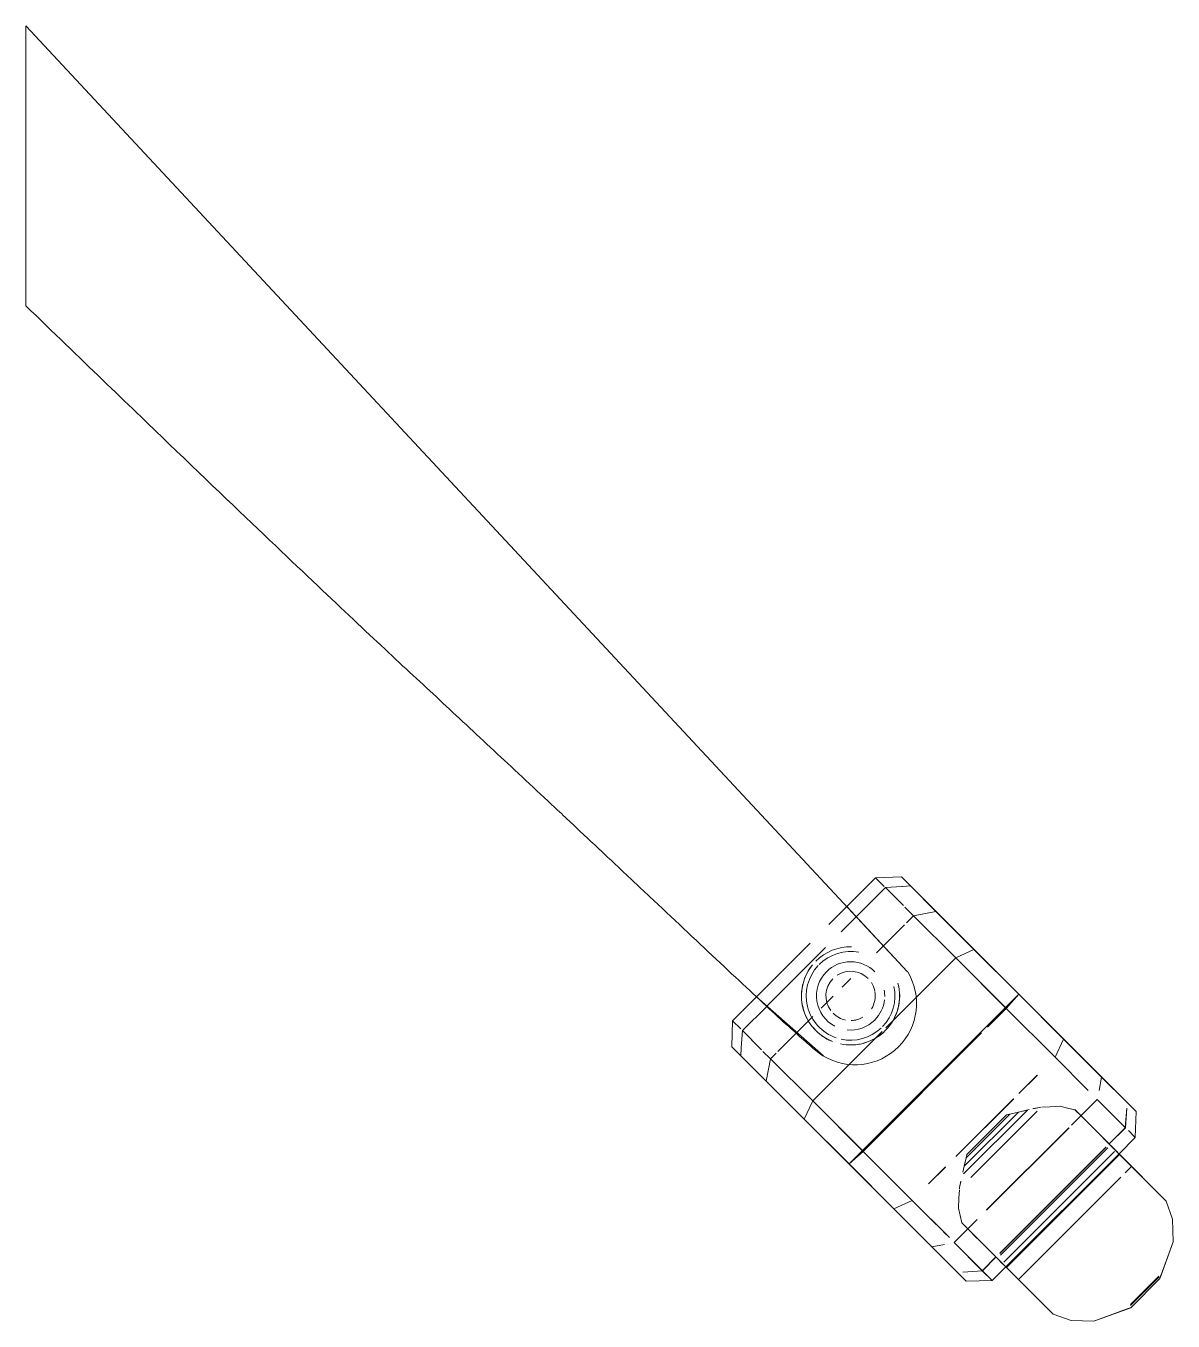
# Model space of a CAD drawing. Header units: inches. Extents: x -1180 to 2011, y -268 to 2143.
# Drawn here: x -1118.79 to -1109.59, y 2004.32 to 2014.71 of the extents above; entities that cross this region are included whole.
import ezdxf

# ---------------------------------------------------------------- set-up
doc = ezdxf.new("R2010")
doc.units = ezdxf.units.IN
doc.header["$MEASUREMENT"] = 0
doc.layers.add('I-FURN', color=30, linetype='Continuous', lineweight=9)

# ---------------------------------------------------------------- blocks, each defined once
blk = doc.blocks.new('HermanMiller_Exclave_EXSC_SmallMobileCartMagneticWhiteboard - Mobile Cart-5326770-6TH FLOOR POWER _ SIGNAL')
at = {"layer": 'I-FURN'}
for p, q in [((-10.158, -10.817), (-2.568, -3.74)), ((-2.568, -3.74), (-4.815, -3.74)), ((-10.761, -9.406), (-12.642, -11.288)), ((-10.832, -9.477), (-10.761, -9.406)), ((-10.761, -9.406), (-10.832, -9.477)), ((-10.552, -9.412), (-10.761, -9.406)), ((-10.552, -9.412), (-10.761, -9.406)), ((-10.617, -9.477), (-10.552, -9.412)), ((-10.552, -9.412), (-10.617, -9.477)), ((-10.552, -9.412), (-10.617, -9.477)), ((-10.617, -9.477), (-10.552, -9.412)), ((-10.36, -9.603), (-10.552, -9.412)), ((-10.36, -9.603), (-10.552, -9.412)), ((-11.036, -9.681), (-10.832, -9.477)), ((-10.832, -9.477), (-11.036, -9.681)), ((-10.771, -9.481), (-10.832, -9.477)), ((-10.771, -9.481), (-10.832, -9.477)), ((-10.784, -9.644), (-10.631, -9.491)), ((-10.631, -9.491), (-10.784, -9.644)), ((-10.631, -9.491), (-10.776, -9.635)), ((-10.776, -9.635), (-10.631, -9.491)), ((-10.631, -9.491), (-10.768, -9.482)), ((-10.631, -9.491), (-10.768, -9.482)), ((-10.436, -9.686), (-10.631, -9.491)), ((-10.436, -9.686), (-10.631, -9.491)), ((-10.857, -9.717), (-10.797, -9.656)), ((-10.797, -9.656), (-10.857, -9.717)), ((-10.797, -9.656), (-10.857, -9.717)), ((-10.857, -9.717), (-10.797, -9.656)), ((-10.834, -10.141), (-10.36, -9.603)), ((-9.93, -10.034), (-10.36, -9.604)), ((-11.341, -9.987), (-11.036, -9.681)), ((-11.036, -9.681), (-11.341, -9.987)), ((-11.195, -10.055), (-10.857, -9.717)), ((-10.857, -9.717), (-11.195, -10.055)), ((-10.857, -9.717), (-11.195, -10.055)), ((-11.195, -10.055), (-10.857, -9.717)), ((-10.857, -9.717), (-11.036, -9.681)), ((-10.857, -9.717), (-11.036, -9.681)), ((-10.812, -9.762), (-10.857, -9.717)), ((-10.812, -9.762), (-10.857, -9.717)), ((-9.965, -10.157), (-10.435, -9.688)), ((-9.965, -10.157), (-10.435, -9.688)), ((-10.652, -9.922), (-10.798, -9.776)), ((-10.652, -9.922), (-10.798, -9.776)), ((-10.518, -10.056), (-10.646, -9.928)), ((-10.518, -10.056), (-10.646, -9.928)), ((-11.701, -10.347), (-11.341, -9.987)), ((-11.341, -9.987), (-11.701, -10.347)), ((-11.6, -10.46), (-11.195, -10.055)), ((-11.195, -10.055), (-11.6, -10.46)), ((-11.195, -10.055), (-11.594, -10.454)), ((-11.594, -10.454), (-11.195, -10.055)), ((-11.195, -10.055), (-11.341, -9.987)), ((-11.195, -10.055), (-11.341, -9.987)), ((-10.637, -10.613), (-11.195, -10.055)), ((-10.637, -10.613), (-11.195, -10.055)), ((-10.355, -10.219), (-10.451, -10.123)), ((-10.355, -10.219), (-10.451, -10.123)), ((-9.404, -10.559), (-9.779, -10.185)), ((-9.483, -10.639), (-9.838, -10.284)), ((-9.483, -10.639), (-9.838, -10.284)), ((-12.062, -10.707), (-11.701, -10.347)), ((-11.701, -10.347), (-12.062, -10.707)), ((-11.6, -10.46), (-11.701, -10.347)), ((-11.594, -10.454), (-11.701, -10.347)), ((-10.212, -10.362), (-10.283, -10.291)), ((-10.212, -10.362), (-10.283, -10.291)), ((-9.634, -10.329), (-10.158, -10.817)), ((-9.404, -10.559), (-9.634, -10.329)), ((-11.993, -10.853), (-11.6, -10.46)), ((-11.6, -10.46), (-11.993, -10.852)), ((-11.6, -10.46), (-11.993, -10.853)), ((-11.993, -10.852), (-11.6, -10.46)), ((-10.649, -11.41), (-11.6, -10.46)), ((-10.598, -11.45), (-11.594, -10.454)), ((-9.781, -10.793), (-10.007, -10.567)), ((-9.781, -10.793), (-10.007, -10.567)), ((-9.473, -10.629), (-9.404, -10.559)), ((-9.404, -10.559), (-9.473, -10.629)), ((-9.473, -10.629), (-9.404, -10.559)), ((-9.404, -10.559), (-9.473, -10.629)), ((-9.398, -10.768), (-9.404, -10.559)), ((-9.398, -10.768), (-9.404, -10.559)), ((-10.047, -11.203), (-10.608, -10.642)), ((-10.047, -11.203), (-10.608, -10.642)), ((-9.627, -10.783), (-9.483, -10.639)), ((-9.483, -10.639), (-9.627, -10.783)), ((-9.627, -10.783), (-9.483, -10.639)), ((-9.483, -10.639), (-9.627, -10.783)), ((-9.474, -10.773), (-9.483, -10.639)), ((-9.474, -10.773), (-9.483, -10.639)), ((-12.367, -11.012), (-12.062, -10.707)), ((-12.062, -10.707), (-12.367, -11.012)), ((-11.993, -10.853), (-12.062, -10.707)), ((-11.993, -10.852), (-12.062, -10.707)), ((-11.28, -12.65), (-9.398, -10.768)), ((-9.709, -10.865), (-9.64, -10.795)), ((-9.64, -10.795), (-9.709, -10.865)), ((-9.709, -10.865), (-9.64, -10.795)), ((-9.64, -10.795), (-9.709, -10.865)), ((-9.47, -10.84), (-9.474, -10.777)), ((-9.47, -10.84), (-9.474, -10.777)), ((-9.398, -10.768), (-9.47, -10.84)), ((-9.47, -10.84), (-9.398, -10.768)), ((-12.292, -11.152), (-11.993, -10.853)), ((-11.993, -10.853), (-12.292, -11.152)), ((-11.993, -10.853), (-12.101, -10.96)), ((-12.101, -10.96), (-11.993, -10.853)), ((-10.047, -11.203), (-9.709, -10.865)), ((-9.709, -10.865), (-10.047, -11.203)), ((-10.047, -11.203), (-9.709, -10.865)), ((-9.709, -10.865), (-10.047, -11.203)), ((-9.709, -10.865), (-9.765, -10.809)), ((-9.709, -10.865), (-9.765, -10.809)), ((-9.674, -11.044), (-9.709, -10.865)), ((-9.674, -11.044), (-9.709, -10.865)), ((-9.47, -10.84), (-9.674, -11.044)), ((-9.674, -11.044), (-9.47, -10.84)), ((-12.367, -11.012), (-12.571, -11.216)), ((-12.571, -11.216), (-12.367, -11.012)), ((-12.347, -11.113), (-12.367, -11.012)), ((-12.367, -11.012), (-12.347, -11.113)), ((-12.119, -10.979), (-12.186, -11.046)), ((-12.186, -11.046), (-12.119, -10.979)), ((-11.725, -11.12), (-11.861, -10.985)), ((-11.861, -10.985), (-11.726, -11.121)), ((-12.245, -11.105), (-12.292, -11.152)), ((-12.292, -11.152), (-12.245, -11.105)), ((-9.674, -11.044), (-9.979, -11.349)), ((-9.979, -11.349), (-9.674, -11.044)), ((-12.571, -11.216), (-12.642, -11.288)), ((-12.642, -11.288), (-12.571, -11.216)), ((-12.558, -11.417), (-12.332, -11.191)), ((-12.332, -11.191), (-12.558, -11.417)), ((-12.332, -11.191), (-12.557, -11.416)), ((-12.557, -11.416), (-12.332, -11.191)), ((-12.222, -11.3), (-12.332, -11.191)), ((-12.222, -11.3), (-12.331, -11.19)), ((-12.115, -11.238), (-12.056, -11.224)), ((-12.056, -11.224), (-11.974, -11.228)), ((-11.178, -11.667), (-11.642, -11.203)), ((-11.642, -11.204), (-11.178, -11.668)), ((-10.047, -11.203), (-10.452, -11.608)), ((-10.452, -11.608), (-10.047, -11.203)), ((-10.446, -11.602), (-10.047, -11.203)), ((-10.047, -11.203), (-10.446, -11.602)), ((-9.979, -11.349), (-10.047, -11.203)), ((-9.979, -11.349), (-10.047, -11.203)), ((-12.642, -11.288), (-12.637, -11.496)), ((-12.637, -11.496), (-12.642, -11.288)), ((-12.628, -11.706), (-12.173, -11.251)), ((-12.557, -11.416), (-12.568, -11.259)), ((-12.558, -11.417), (-12.568, -11.259)), ((-12.225, -11.303), (-12.298, -11.376)), ((-12.173, -11.251), (-12.225, -11.303)), ((-12.146, -11.375), (-12.222, -11.3)), ((-12.147, -11.376), (-12.222, -11.3)), ((-12.172, -11.252), (-12.115, -11.238)), ((-11.974, -11.228), (-11.91, -11.232)), ((-11.9, -11.232), (-11.889, -11.233)), ((-11.889, -11.233), (-11.9, -11.232)), ((-11.839, -11.244), (-11.889, -11.233)), ((-11.889, -11.233), (-11.839, -11.244)), ((-11.838, -11.244), (-11.889, -11.233)), ((-11.889, -11.233), (-11.841, -11.244)), ((-11.276, -11.856), (-11.809, -11.323)), ((-11.269, -11.778), (-11.78, -11.266)), ((-11.719, -11.271), (-11.767, -11.26)), ((-11.72, -11.271), (-11.651, -11.286)), ((-11.651, -11.286), (-11.719, -11.271)), ((-11.285, -11.706), (-11.719, -11.271)), ((-11.624, -11.292), (-11.651, -11.286)), ((-11.3, -11.637), (-11.651, -11.286)), ((-11.306, -11.611), (-11.624, -11.292)), ((-12.557, -11.416), (-12.637, -11.496)), ((-12.637, -11.496), (-12.557, -11.416)), ((-12.637, -11.496), (-12.558, -11.417)), ((-12.558, -11.417), (-12.637, -11.496)), ((-12.448, -11.526), (-12.558, -11.417)), ((-12.447, -11.526), (-12.557, -11.416)), ((-9.979, -11.349), (-10.339, -11.709)), ((-10.339, -11.709), (-9.979, -11.349)), ((-12.637, -11.496), (-12.527, -11.606)), ((-12.527, -11.606), (-12.637, -11.496)), ((-12.375, -11.453), (-12.451, -11.53)), ((-11.41, -12.113), (-12.072, -11.451)), ((-11.41, -12.112), (-12.07, -11.451)), ((-10.452, -11.608), (-10.602, -11.457)), ((-10.446, -11.602), (-10.597, -11.451)), ((-12.527, -11.606), (-12.906, -11.984)), ((-12.532, -11.61), (-12.5, -11.579)), ((-11.628, -12.514), (-12.53, -11.613)), ((-11.628, -12.514), (-12.53, -11.613)), ((-12.48, -11.558), (-12.529, -11.607)), ((-12.527, -11.606), (-11.62, -12.514)), ((-11.62, -12.514), (-12.527, -11.606)), ((-12.5, -11.579), (-12.458, -11.537)), ((-11.601, -12.478), (-12.49, -11.589)), ((-11.572, -12.423), (-12.432, -11.563)), ((-11.565, -12.409), (-12.418, -11.556)), ((-11.565, -12.408), (-12.417, -11.556)), ((-11.3, -11.637), (-11.306, -11.611)), ((-11.285, -11.706), (-11.3, -11.637)), ((-11.3, -11.638), (-11.285, -11.706)), ((-10.845, -12), (-10.452, -11.608)), ((-10.452, -11.608), (-10.845, -12.001)), ((-10.845, -12.001), (-10.452, -11.608)), ((-10.452, -11.608), (-10.845, -12)), ((-10.339, -11.709), (-10.452, -11.608)), ((-10.339, -11.709), (-10.446, -11.602)), ((-12.572, -11.65), (-12.906, -11.984)), ((-12.906, -11.984), (-12.628, -11.706)), ((-12.628, -11.706), (-11.807, -12.528)), ((-11.265, -11.791), (-11.285, -11.706)), ((-11.136, -11.71), (-10.988, -11.858)), ((-10.988, -11.857), (-11.135, -11.71)), ((-10.339, -11.709), (-10.699, -12.069)), ((-10.699, -12.069), (-10.339, -11.709)), ((-11.276, -11.745), (-11.265, -11.792)), ((-11.247, -11.876), (-11.259, -11.822)), ((-11.247, -11.876), (-11.259, -11.822)), ((-11.258, -11.823), (-11.247, -11.876)), ((-11.257, -11.827), (-11.247, -11.876)), ((-11.247, -11.876), (-11.246, -11.886)), ((-11.246, -11.886), (-11.247, -11.876)), ((-11.246, -11.893), (-11.242, -11.96)), ((-12.906, -11.984), (-12.958, -12.13)), ((-12.906, -11.984), (-12.958, -12.13)), ((-12.958, -12.13), (-12.906, -11.984)), ((-11.238, -12.042), (-11.252, -12.101)), ((-11.242, -11.96), (-11.238, -12.042)), ((-10.845, -12.001), (-11.112, -12.267)), ((-11.112, -12.267), (-10.845, -12.001)), ((-10.968, -12.124), (-10.845, -12.001)), ((-10.845, -12.001), (-10.968, -12.124)), ((-10.699, -12.069), (-10.845, -12)), ((-10.699, -12.069), (-10.845, -12.001)), ((-12.958, -12.13), (-12.961, -12.312)), ((-12.958, -12.13), (-12.961, -12.312)), ((-12.961, -12.312), (-12.958, -12.13)), ((-11.265, -12.159), (-11.72, -12.614)), ((-11.314, -12.207), (-11.39, -12.132)), ((-11.315, -12.208), (-11.39, -12.133)), ((-11.252, -12.102), (-11.266, -12.159)), ((-11.058, -12.213), (-10.998, -12.153)), ((-10.998, -12.153), (-11.058, -12.213)), ((-10.699, -12.069), (-11.004, -12.374)), ((-11.004, -12.374), (-10.699, -12.069)), ((-11.39, -12.284), (-11.317, -12.211)), ((-11.317, -12.211), (-11.266, -12.16)), ((-11.184, -12.339), (-11.315, -12.208)), ((-11.184, -12.338), (-11.314, -12.207)), ((-12.961, -12.312), (-12.854, -12.607)), ((-12.961, -12.312), (-12.864, -12.578)), ((-12.869, -12.565), (-12.961, -12.312)), ((-11.543, -12.437), (-11.435, -12.329)), ((-11.184, -12.339), (-11.41, -12.565)), ((-11.41, -12.565), (-11.184, -12.339)), ((-11.409, -12.564), (-11.184, -12.339)), ((-11.184, -12.339), (-11.409, -12.564)), ((-11.111, -12.353), (-11.004, -12.374)), ((-11.004, -12.374), (-11.111, -12.353)), ((-11.621, -12.515), (-11.572, -12.466)), ((-11.55, -12.444), (-11.592, -12.487)), ((-11.41, -12.564), (-11.54, -12.434)), ((-11.41, -12.565), (-11.54, -12.434)), ((-11.208, -12.578), (-11.004, -12.374)), ((-11.004, -12.374), (-11.208, -12.578)), ((-12.865, -12.577), (-12.869, -12.565)), ((-11.998, -12.892), (-11.62, -12.514)), ((-11.998, -12.892), (-11.664, -12.558)), ((-11.771, -12.563), (-11.72, -12.614)), ((-11.592, -12.487), (-11.624, -12.518)), ((-11.62, -12.514), (-11.489, -12.644)), ((-11.489, -12.644), (-11.62, -12.514)), ((-11.253, -12.575), (-11.41, -12.565)), ((-11.253, -12.575), (-11.409, -12.564)), ((-12.861, -12.587), (-12.865, -12.577)), ((-12.864, -12.578), (-12.861, -12.588)), ((-12.858, -12.596), (-12.861, -12.587)), ((-12.861, -12.588), (-12.858, -12.596)), ((-12.856, -12.602), (-12.858, -12.596)), ((-12.854, -12.606), (-12.856, -12.602)), ((-12.854, -12.606), (-12.854, -12.607)), ((-12.854, -12.607), (-12.854, -12.606)), ((-12.854, -12.607), (-12.621, -12.84)), ((-12.854, -12.607), (-12.621, -12.84)), ((-12.607, -12.836), (-12.837, -12.606)), ((-12.829, -12.605), (-12.6, -12.833)), ((-11.72, -12.614), (-11.998, -12.892)), ((-11.433, -12.589), (-11.489, -12.644)), ((-11.489, -12.644), (-11.433, -12.589)), ((-11.433, -12.589), (-11.489, -12.644)), ((-11.489, -12.644), (-11.433, -12.589)), ((-11.489, -12.644), (-11.28, -12.65)), ((-11.28, -12.65), (-11.489, -12.644)), ((-11.28, -12.65), (-11.208, -12.578)), ((-11.208, -12.578), (-11.28, -12.65)), ((-12.621, -12.84), (-12.326, -12.947)), ((-12.619, -12.841), (-12.621, -12.84)), ((-12.621, -12.84), (-12.62, -12.84)), ((-12.62, -12.84), (-12.616, -12.842)), ((-12.616, -12.842), (-12.619, -12.841)), ((-12.616, -12.842), (-12.61, -12.844)), ((-12.609, -12.844), (-12.616, -12.842)), ((-12.61, -12.844), (-12.602, -12.847)), ((-12.601, -12.847), (-12.609, -12.844)), ((-12.602, -12.847), (-12.592, -12.851)), ((-12.591, -12.851), (-12.601, -12.847)), ((-12.592, -12.851), (-12.326, -12.947)), ((-12.578, -12.856), (-12.591, -12.851)), ((-12.326, -12.947), (-12.578, -12.856)), ((-12.326, -12.947), (-12.143, -12.944)), ((-12.326, -12.947), (-12.143, -12.944)), ((-12.143, -12.944), (-12.326, -12.947)), ((-12.143, -12.944), (-11.998, -12.892)), ((-12.143, -12.944), (-11.998, -12.892)), ((-11.998, -12.892), (-12.143, -12.944))]:
    blk.add_line(p, q, dxfattribs=at)
at = {"layer": 'I-FURN', "flags": 128}
for points in [[(-12.056, -11.224), (-12.115, -11.238), (-12.172, -11.252)], [(-11.909, -11.232), (-11.974, -11.228), (-12.056, -11.224)], [(-11.238, -12.042), (-11.242, -11.96), (-11.246, -11.893)], [(-11.266, -12.159), (-11.252, -12.101), (-11.238, -12.042)], [(-12.858, -12.596), (-12.856, -12.602), (-12.854, -12.606)]]:
    blk.add_lwpolyline(points, dxfattribs=at)
at = {"layer": 'I-FURN'}
for centre, radius, start, end in [((-10.352, -10.359), 0.394, 50.6107, 158.2614), ((-10.352, -10.359), 0.394, 50.6107, 120.1864), ((-10.352, -10.359), 0.394, 124.207, 158.2614), ((-10.352, -10.359), 0.356, 46.9467, 160.945), ((-10.352, -10.359), 0.394, 358.7908, 45), ((-10.352, -10.359), 0.394, 358.7908, 45), ((-10.412, -10.395), 0.493, 148.9754, 301.0246), ((-10.412, -10.395), 0.493, 148.9754, 301.0246), ((-10.352, -10.359), 0.274, 45, 152.6126), ((-10.352, -10.359), 0.274, 45, 152.6126), ((-10.352, -10.359), 0.198, 46.1986, 126.3823), ((-10.352, -10.359), 0.198, 46.1986, 126.3823), ((-10.352, -10.359), 0.274, 314.5498, 45), ((-10.352, -10.359), 0.274, 314.5498, 45), ((-10.352, -10.359), 0.356, 349.2958, 45), ((-10.352, -10.359), 0.394, 168.2172, 225), ((-10.352, -10.359), 0.394, 168.2172, 221.1014), ((-10.352, -10.359), 0.356, 167.822, 223.3316), ((-10.352, -10.359), 0.198, 135, 167.9423), ((-10.352, -10.359), 0.198, 135, 167.9423), ((-10.352, -10.359), 0.198, 315, 32.5874), ((-10.352, -10.359), 0.198, 315, 32.5874), ((-10.352, -10.359), 0.274, 174.4152, 225), ((-10.352, -10.359), 0.274, 174.4152, 225), ((-10.352, -10.359), 0.198, 181.2097, 210.1524), ((-10.352, -10.359), 0.198, 181.2097, 210.1524), ((-10.352, -10.359), 0.274, 225, 263.3802), ((-10.352, -10.359), 0.274, 225, 263.3802), ((-10.352, -10.359), 0.198, 238.6464, 279.907), ((-10.352, -10.359), 0.198, 238.6464, 279.907), ((-10.352, -10.359), 0.198, 282.0577, 302.4329), ((-10.352, -10.359), 0.198, 282.0577, 302.4329), ((-10.352, -10.359), 0.394, 225, 285), ((-10.352, -10.359), 0.356, 226.0894, 282.178), ((-10.352, -10.359), 0.394, 235.4453, 285), ((-10.352, -10.359), 0.274, 268.7005, 279.6493), ((-10.352, -10.359), 0.274, 268.7005, 279.6493)]:
    blk.add_arc(centre, radius, start, end, dxfattribs=at)
blk.add_open_spline([(-4.815, -3.74), (-5.026, -3.959), (-5.422, -4.369), (-6.104, -5.077), (-6.777, -5.781), (-7.357, -6.394), (-7.716, -6.778), (-7.978, -7.061), (-8.243, -7.345), (-8.52, -7.643), (-8.816, -7.959), (-9.05, -8.209), (-9.296, -8.471), (-9.641, -8.837), (-10.072, -9.295), (-10.505, -9.758), (-10.726, -10.003), (-10.82, -10.114), (-10.834, -10.137), (-10.834, -10.141)], degree=3, knots=[0, 0, 0, 0, 0.041667, 0.083333, 0.166667, 0.25, 0.333333, 0.375, 0.416667, 0.5, 0.541667, 0.583333, 0.625, 0.666667, 0.75, 0.833333, 0.916667, 0.958333, 1, 1, 1, 1], dxfattribs=at)

msp = doc.modelspace()

# ---------------------------------------------------------------- block references
at = {"layer": 'I-FURN', "rotation": 89.99999999999997}
msp.add_blockref('HermanMiller_Exclave_EXSC_SmallMobileCartMagneticWhiteboard - Mobile Cart-5326770-6TH FLOOR POWER _ SIGNAL', (-1122.534, 2017.278), dxfattribs=at)

doc.saveas('drawing.dxf')
